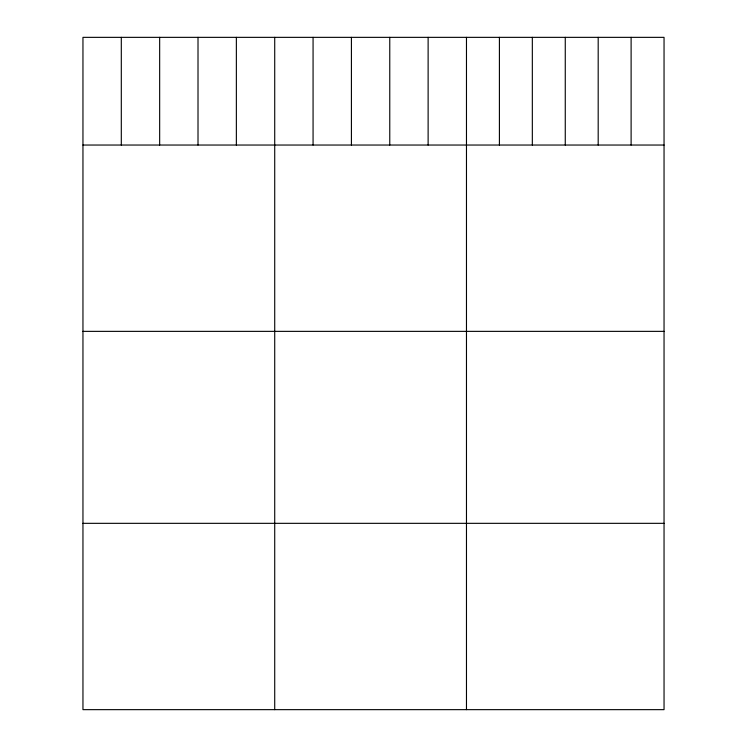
<?xml version="1.0" encoding="UTF-8"?>
<svg xmlns="http://www.w3.org/2000/svg" width="747" height="747" viewBox="0 0 747 747"><rect width="100%" height="100%" fill="white"/><g stroke="black" fill="none" stroke-linecap="round" stroke-linejoin="round"><path stroke-width="1.12" d="M664.046 145.039L664.046 709.65L82.954 709.65L82.954 37.35L664.046 37.35L664.046 145.039L82.954 145.039M82.954 331.36L664.046 331.36M82.954 523.33L664.046 523.33M631.112 37.35L631.112 145.039M598.188 37.35L598.188 145.039M565.264 37.35L565.264 145.039M532.331 37.35L532.331 145.039M499.407 37.35L499.407 145.039M466.473 37.35L466.473 709.65M428.124 37.35L428.124 145.039M389.766 37.35L389.766 145.039M351.417 37.35L351.417 145.039M313.068 37.35L313.068 145.039M274.719 37.35L274.719 709.65M236.36 37.35L236.36 145.039M198.011 37.35L198.011 145.039M159.662 37.35L159.662 145.039M121.303 37.35L121.303 145.039"/></g></svg>
